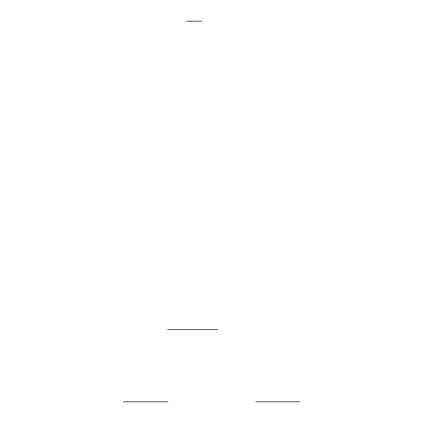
<?xml version="1.0" encoding="UTF-8"?>
<svg xmlns="http://www.w3.org/2000/svg" width="423" height="423" viewBox="0 0 423 423"><rect width="100%" height="100%" fill="white"/><g stroke="black" fill="none" stroke-linecap="round" stroke-linejoin="round"><path stroke-width="0.63" d="M186.485 21.15L201.623 21.15M167.54 329.718L217.702 329.718M123.394 401.85L167.831 401.85M255.751 401.85L299.606 401.85"/></g></svg>
